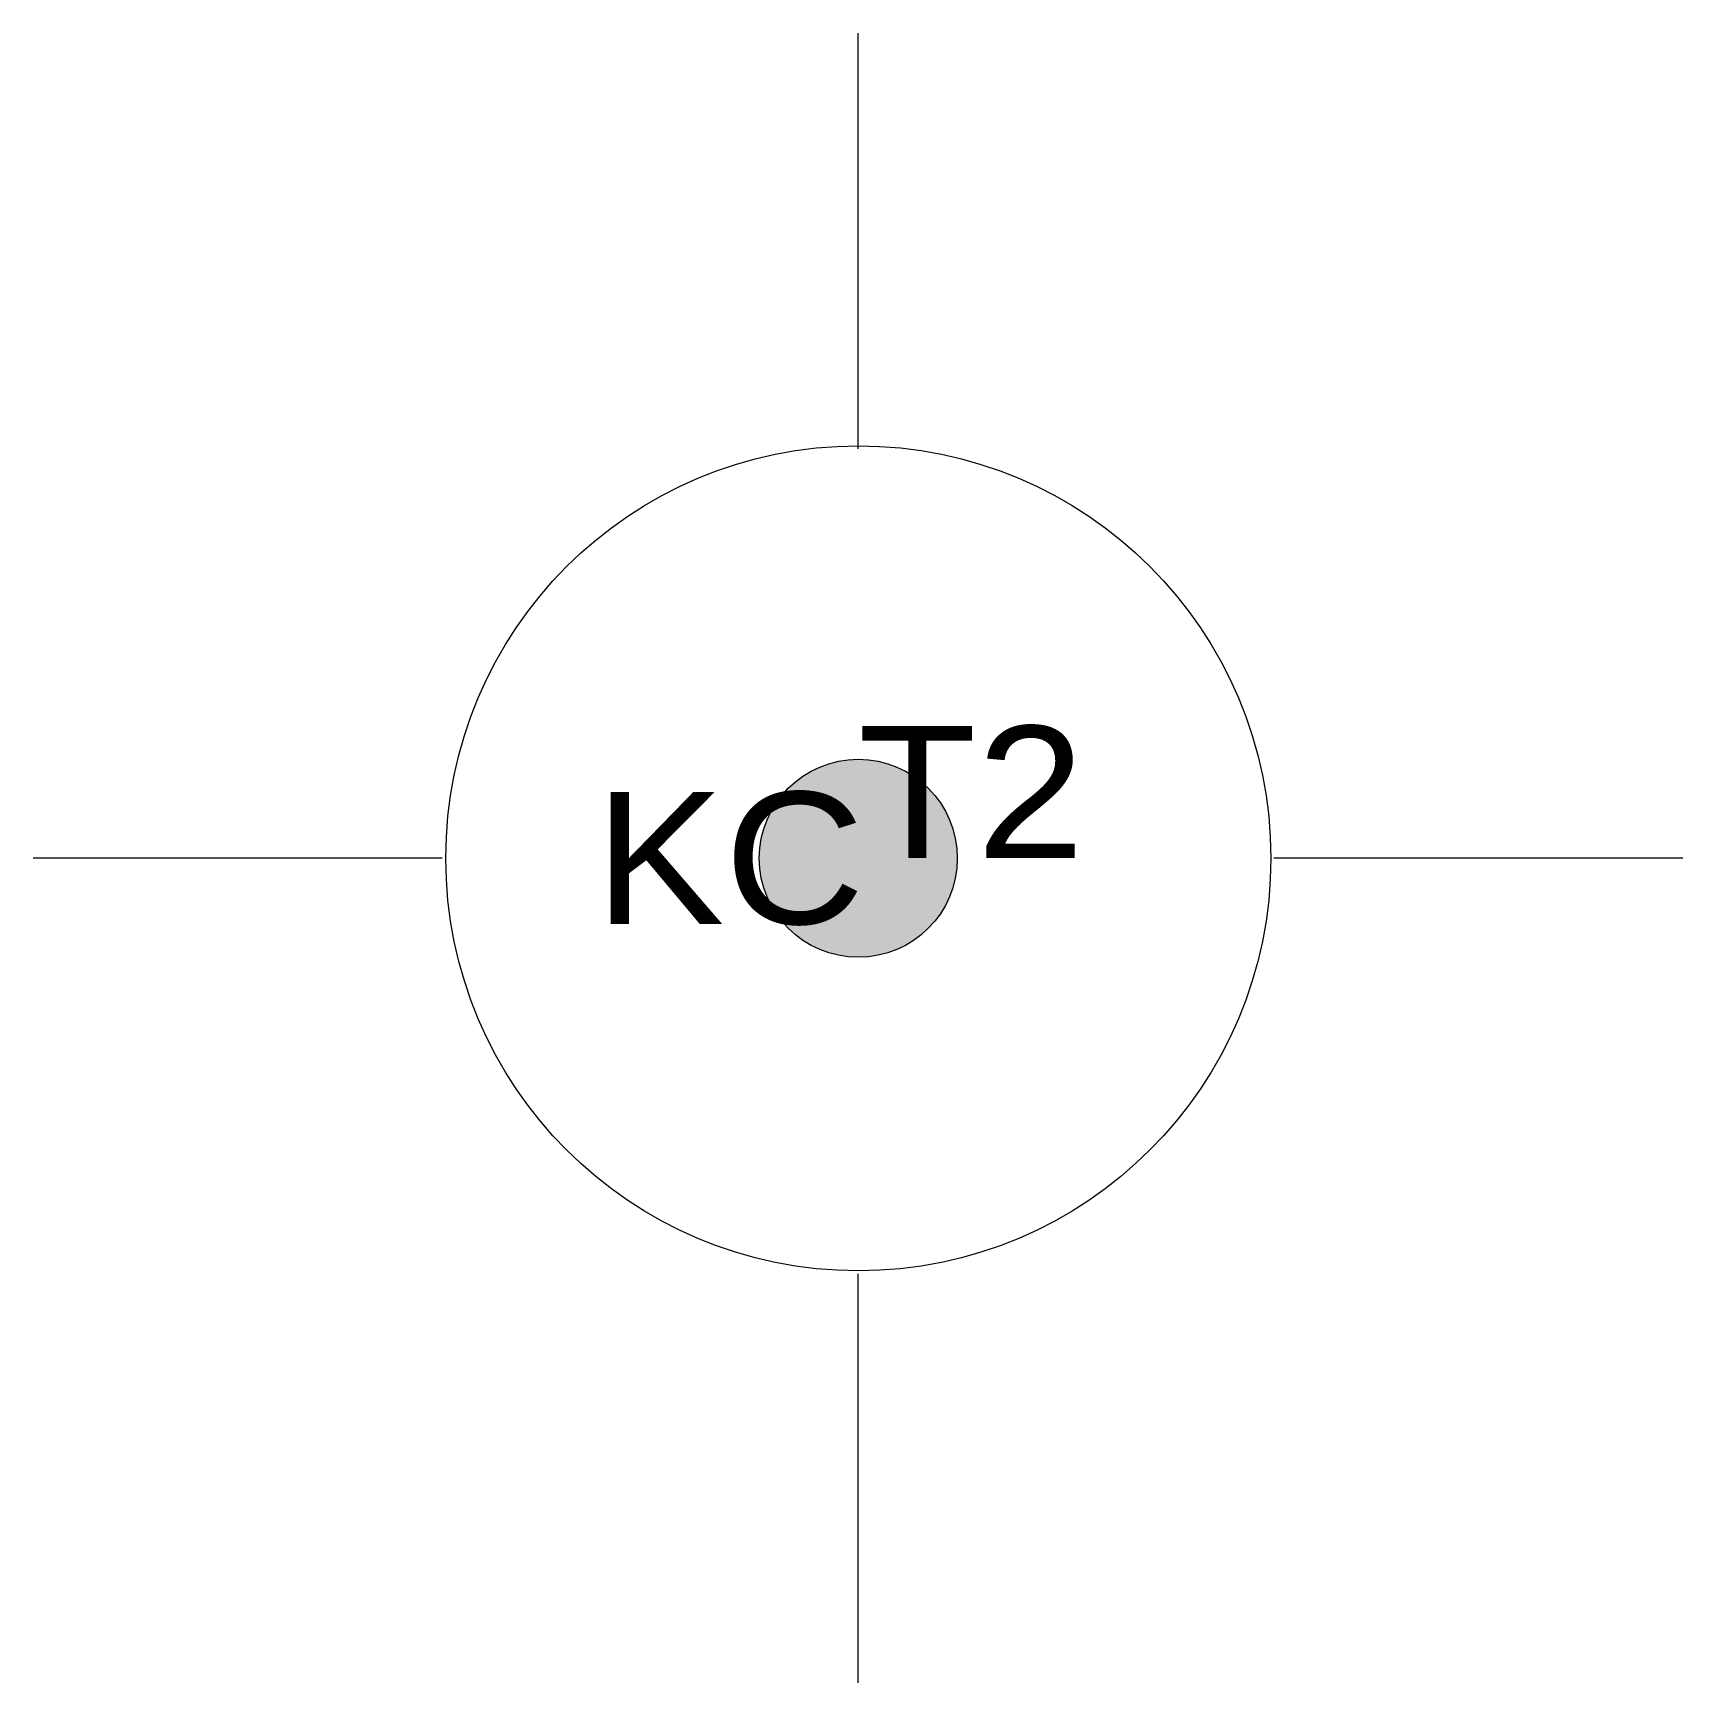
# Model space of a CAD drawing. Header units: metres. Extents: x 548242 to 552347, y 1838112 to 1840078.
# Drawn here: x 548493.28 to 548495.78, y 1838147.75 to 1838150.25 of the extents above.
import ezdxf
from ezdxf.enums import TextEntityAlignment as Align

# ---------------------------------------------------------------- set-up
doc = ezdxf.new("R2010")
doc.units = ezdxf.units.M
doc.header["$LTSCALE"] = 0.08
doc.layers.add('7', color=7, linetype='Continuous', lineweight=13)
doc.layers.add('9', color=7, linetype='Continuous')

msp = doc.modelspace()

# ---------------------------------------------------------------- hatches: boundary and pattern name
at = {"layer": '7'}
msp.add_hatch(color=256, dxfattribs=at).paths.add_polyline_path([(548494.53047, 1838148.84952, 1), (548494.53047, 1838149.14952, 1)])

# ---------------------------------------------------------------- linework, layer by layer
for p, q in [((548494.53, 1838149.62), (548494.53, 1838150.25)), ((548493.9, 1838149), (548493.28, 1838149)), ((548495.78, 1838149), (548495.16, 1838149)), ((548494.53, 1838147.75), (548494.53, 1838148.37))]:
    msp.add_line(p, q, dxfattribs=at)
for radius in [0.625, 0.15]:
    msp.add_circle((548494.53047, 1838148.99952), radius, dxfattribs=at)

# ---------------------------------------------------------------- texts
at = {"layer": '7', "width": 1.1}
msp.add_text('T2', height=0.2, dxfattribs=at).set_placement((548494.53, 1838149))
at = {"layer": '9', "width": 1.1}
msp.add_text('KC', height=0.2, dxfattribs=at).set_placement((548494.54, 1838148.9), align=Align.RIGHT)

doc.saveas('drawing.dxf')
